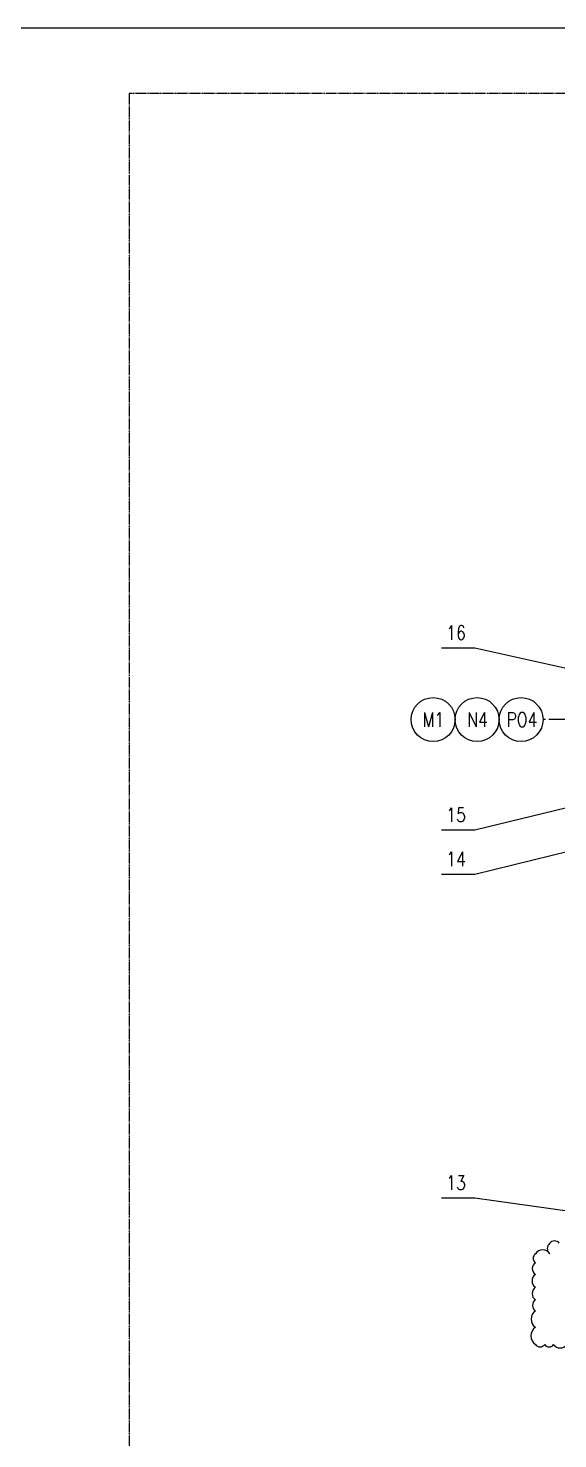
# Model space of a CAD drawing. Extents: x 16825 to 205982, y -10874 to 68273.
# Drawn here: x 184630 to 188536, y 57869 to 68273 of the extents above; entities that cross this region are included whole.
import ezdxf
from ezdxf.enums import TextEntityAlignment as Align

# ---------------------------------------------------------------- set-up
doc = ezdxf.new("R2010")
doc.units = 0
doc.header["$LTSCALE"] = 5
doc.header["$MEASUREMENT"] = 0
doc.linetypes.add('CENTER', pattern=[18, 15, -1, 1, -1])
doc.linetypes.add('DIVIDE', pattern=[20, 15, -1, 1, -1, 1, -1])
doc.layers.get('0').update_dxf_attribs({"color": 4, "linetype": 'DIVIDE'})
for name, color, linetype in [('4', 2, 'CONTINUOUS'), ('CEN', 6, 'CENTER'), ('DIM', 1, 'CONTINUOUS'), ('THIN', 1, 'CONTINUOUS'), ('THK', 2, 'CONTINUOUS'), ('TXT', 3, 'CONTINUOUS'), ('TXT_E', 7, 'CONTINUOUS')]:
    doc.layers.add(name, color=color, linetype=linetype)
doc.styles.get("Standard").update_dxf_attribs({"font": 'simplex', "width": 0.75, "bigfont": 'hzdx'})

msp = doc.modelspace()

# ---------------------------------------------------------------- linework, layer by layer
msp.add_line((185375.853, 67790), (185375.853, 27140.43))
msp.add_lwpolyline([(185375.853, 27140.43), (205499.156, 27140.43), (205499.156, 67790), (185375.853, 67790)])
at = {"layer": '4'}
msp.add_lwpolyline([(184169.065, 26657.715), (205981.872, 26657.715), (205981.872, 68272.715), (184169.065, 68272.715)], close=True, dxfattribs=at)
at = {"layer": 'CEN', "ltscale": 5}
msp.add_line((190646.09, 63173.657), (188427.668, 63173.657), dxfattribs=at)
at = {"layer": 'DIM'}
for centre in [(187616.735, 63173.657), (187941.108, 63173.657), (188265.481, 63173.657)]:
    msp.add_circle(centre, 162.187, dxfattribs=at)
at = {"layer": 'THIN'}
for p, q in [((190167.426, 63202.157), (187925.404, 63700.378)), ((190032.09, 62872.786), (187925.404, 62357.487)), ((190032.09, 62547.127), (187925.404, 62031.828)), ((190160.156, 59329.76), (187925.404, 59644.097))]:
    msp.add_line(p, q, dxfattribs=at)
at = {"layer": 'THK', "color": 0}
msp.add_lwpolyline([(188547.63, 59310.638, 0.52056705), (188478.265, 59310.638, 0.52056705), (188478.265, 59233.772, 0.52056705), (188371.053, 59233.772, 0.52056705), (188371.053, 59167.786, 0.52056705), (188371.053, 59080.588, 0.52056705), (188371.053, 58986.544, 0.52056705), (188371.053, 58893.748, 0.52056705), (188371.053, 58811.224, 0.52056705), (188371.053, 58691.379, 0.52056705), (188371.053, 58564.418, 0.52056705), (188439.662, 58564.418, 0.52056705), (188505.666, 58564.418, 0.52056705), (188602.421, 58564.418, 0.52056705)], format="xyb", dxfattribs=at)
at = {"layer": 'TXT_E', "color": 2}
for p, q in [((187925.404, 63700.378), (187679.648, 63700.378)), ((187925.404, 62357.487), (187679.648, 62357.487)), ((187925.404, 62031.828), (187679.648, 62031.828)), ((187925.404, 59644.097), (187679.648, 59644.097))]:
    msp.add_line(p, q, dxfattribs=at)

# ---------------------------------------------------------------- texts
at = {"layer": 'TXT', "width": 0.8}
for s, p in [('16', (187785.866, 63729.874)), ('15', (187785.866, 62386.983)), ('14', (187785.866, 62061.324)), ('13', (187785.866, 59673.593))]:
    msp.add_text(s, height=105, dxfattribs=at).set_placement(p, align=Align.BOTTOM_CENTER)
for s, p in [('M1', (187539.308, 63120.64)), ('N4', (187868.761, 63120.64)), ('PO4', (188158.599, 63120.64))]:
    msp.add_text(s, height=105, dxfattribs=at).set_placement(p)

doc.saveas('drawing.dxf')
